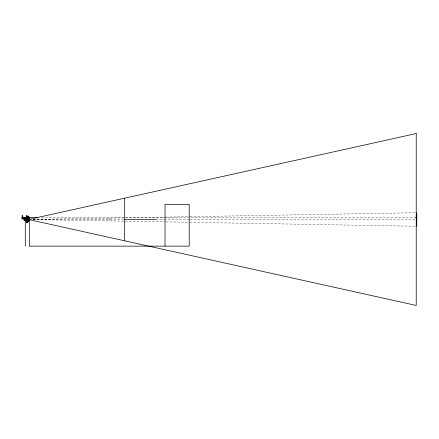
<?xml version="1.0" encoding="UTF-8"?>
<svg xmlns="http://www.w3.org/2000/svg" width="439" height="439" viewBox="0 0 439 439"><rect width="100%" height="100%" fill="white"/><g stroke="black" fill="none" stroke-linecap="round" stroke-linejoin="round"><path stroke-width="0.33" stroke-dasharray="2.19 1.65" d="M33.15 219.418L165.36 217.124M166.041 217.107L189.33 216.701M190.016 216.69L415.332 212.756M41.656 217.524L125.23 217.524M125.916 217.524L415.678 217.524M33.15 219.495L123.71 219.5M156.476 219.5L189.472 219.5M190.038 219.5L415.53 219.5M33.177 219.571L165.36 221.876M166.041 221.893L189.33 222.299M190.016 222.31L415.332 226.244M109.124 218.095L109.124 220.888"/><path stroke-width="0.66" d="M21.95 218.397L21.95 218.781L24.677 218.781L21.95 218.781L21.95 218.397L24.677 218.397M22.071 217.689L22.543 217.684L22.554 215.467L22.087 215.461L22.071 217.689L26.872 217.689L26.872 215.461L26.4 215.461L26.4 217.689L24.288 217.684L24.288 218.781M22.927 217.684L22.927 217.3M26.911 220.471L24.288 220.471L24.288 220.082L27.064 220.082M26.016 217.689L26.016 217.3M27.064 218.924L27.064 217.563L27.41 217.563L27.405 218.924M27.953 217.31L27.953 216.043L27.509 216.043L27.064 217.31L27.41 217.31L27.41 217.804L27.064 217.815L27.41 218.254L27.41 217.31L27.064 217.31L27.064 218.342M27.405 218.342L27.41 217.969L27.41 218.265M24.968 219.5C25.764 218.479 25.446 220.608 24.996 219.423M26.741 216.411L27.525 216.268M28.222 217.958L28.376 216.103L28.337 221.651L26.763 221.783M26.066 219.5L26.653 219.5M29.04 219.495L29.331 219.495M26.378 216.685L26.763 216.685M28.376 216.882L28.958 216.882L28.958 218.167L28.376 218.167M26.763 217.107L27.525 217.107M22.543 217.3L26.4 217.3L22.543 217.3L22.543 217.684M28.337 217.607L28.091 218.331M29.325 217.524L37.545 217.524M415.678 217.524L417.05 217.524M24.288 218.073L24.677 218.073M25.874 218.073L26.258 218.073M28.337 218.331L27.673 218.331L27.673 220.669L28.337 220.669M27.673 218.413L26.812 218.413L26.812 220.619L27.673 220.619M24.288 219.11L26.378 219.11L26.378 216.301M28.337 219.297L29.04 219.297M28.337 219.379L29.66 219.495M23.898 219.5L24.271 219.5M28.337 219.5L29.863 219.5M124.122 219.489L156.125 219.5M24.085 219.73L27.059 219.73M23.898 219.89L27.064 219.89M28.337 219.835L28.497 219.165M24.288 220.082L26.258 220.082M24.288 220.274L26.258 220.274L26.258 217.689M28.091 221.08L28.76 221.015M27.564 221.563L28.337 221.563M26.378 222.2L26.763 222.2M26.763 222.496L27.525 222.496M416.765 212.734L416.765 226.266M165.031 246.136L165.031 204.459L189.209 204.459L189.209 246.136L29.325 246.136L29.325 217.058M124.687 198.176L124.687 240.824M29.04 218.282L29.04 220.713M28.76 220.597L28.76 221.432M28.091 220.669L28.091 221.393M27.953 221.015L27.953 221.563M27.525 221.783L27.525 222.622M27.41 220.735L27.41 221.031M27.059 221.031L27.059 221.333M26.763 216.268L26.763 222.622M26.378 219.89L26.378 222.589M25.874 217.689L25.874 219.5M25.874 219.73L25.874 220.082M25.275 220.186L25.275 246.136M24.677 217.684L24.677 219.5M24.677 219.73L24.677 220.082M24.288 217.684L24.288 220.471M24.902 219.401C25.374 220.883 26.049 218.353 24.902 219.401M416.216 133.544L28.497 219.5L416.216 305.456L416.216 133.544M29.04 219.127L28.337 219.165L29.04 219.193"/></g></svg>
